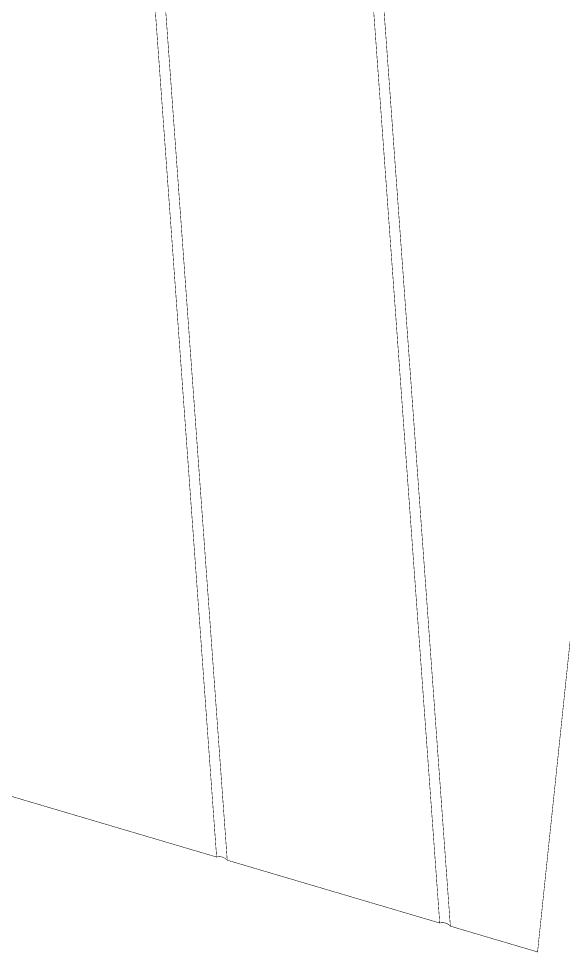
# Model space of a CAD drawing. Header units: inches. Extents: x 0 to 35.2, y -0.7 to 15.9.
# Drawn here: x 31.133 to 31.67, y 11.124 to 12.045 of the extents above; entities that cross this region are included whole.
import ezdxf

# ---------------------------------------------------------------- set-up
doc = ezdxf.new("R2010")
doc.units = ezdxf.units.IN
doc.header["$MEASUREMENT"] = 0
doc.layers.add('Dimensions', color=6, linetype='Continuous')

msp = doc.modelspace()

# ---------------------------------------------------------------- linework, layer by layer
at = {"layer": 'Dimensions'}
for points in [[(31.23595, 12.48891, 0.0005, 0.0005, 0), (31.32808, 11.21784, 0.0005, 0.0005, 0)], [(31.24644, 12.4858, 0.0005, 0.0005, 0), (31.33856, 11.21474, 0.0005, 0.0005, 0)], [(31.45746, 12.40605, 0.0005, 0.0005, 0), (31.5483, 11.15275, 0.0005, 0.0005, 0)], [(31.46807, 12.40117, 0.0005, 0.0005, 0), (31.55878, 11.14965, 0.0005, 0.0005, 0)], [(31.64477, 11.12346, 0.0005, 0.0005, 0), (31.7398, 12.03056, 0.0005, 0.0005, 0)], [(31.11834, 11.27983, 0.0005, 0.0005, 0), (31.32808, 11.21784, 0.0005, 0.0005, 0)], [(31.32808, 11.21784, 0.0005, 0.0005, -0.284511), (31.33856, 11.21474, 0.0005, 0.0005, 0)], [(31.33856, 11.21474, 0.0005, 0.0005, 0), (31.5483, 11.15275, 0.0005, 0.0005, 0)], [(31.5483, 11.15275, 0.0005, 0.0005, -0.284511), (31.55878, 11.14965, 0.0005, 0.0005, 0)], [(31.55878, 11.14965, 0.0005, 0.0005, 0), (31.64485, 11.12421, 0.0005, 0.0005, 0)]]:
    msp.add_lwpolyline(points, format="xyseb", dxfattribs=at)
for points in [[(31.32795, 11.21784, 0.00025, 0.00025, 1), (31.3282, 11.21784, 0.00025, 0.00025, 1)], [(31.32795, 11.21784, 0.00025, 0.00025, 1), (31.3282, 11.21784, 0.00025, 0.00025, 1)], [(31.32795, 11.21784, 0.00025, 0.00025, 1), (31.3282, 11.21784, 0.00025, 0.00025, 1)], [(31.33844, 11.21474, 0.00025, 0.00025, 1), (31.33869, 11.21474, 0.00025, 0.00025, 1)], [(31.33844, 11.21474, 0.00025, 0.00025, 1), (31.33869, 11.21474, 0.00025, 0.00025, 1)], [(31.33844, 11.21474, 0.00025, 0.00025, 1), (31.33869, 11.21474, 0.00025, 0.00025, 1)], [(31.54817, 11.15275, 0.00025, 0.00025, 1), (31.54842, 11.15275, 0.00025, 0.00025, 1)], [(31.54817, 11.15275, 0.00025, 0.00025, 1), (31.54842, 11.15275, 0.00025, 0.00025, 1)], [(31.54817, 11.15275, 0.00025, 0.00025, 1), (31.54842, 11.15275, 0.00025, 0.00025, 1)], [(31.55866, 11.14965, 0.00025, 0.00025, 1), (31.55891, 11.14965, 0.00025, 0.00025, 1)], [(31.55866, 11.14965, 0.00025, 0.00025, 1), (31.55891, 11.14965, 0.00025, 0.00025, 1)], [(31.55866, 11.14965, 0.00025, 0.00025, 1), (31.55891, 11.14965, 0.00025, 0.00025, 1)], [(31.64472, 11.12421, 0.00025, 0.00025, 1), (31.64497, 11.12421, 0.00025, 0.00025, 1)]]:
    msp.add_lwpolyline(points, format="xyseb", close=True, dxfattribs=at)

doc.saveas('drawing.dxf')
